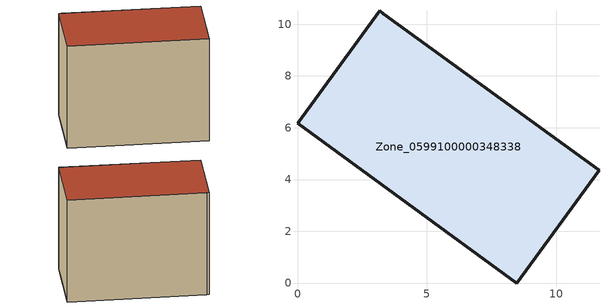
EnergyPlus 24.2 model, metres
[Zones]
Zone_0599100000348338
 floor ground (C_G): 0,6.17 3.17,10.51 3.31,10.41 11.64,4.36 8.46,0 z0.22
 wall outside (C_F): 8.46,0 11.64,4.36 3.31,10.41 3.17,10.51 0,6.17 8.46,0 z0.22:8.58
 roof outside (C_R): 3.17,10.51 0,6.17 8.46,0 11.64,4.36 3.31,10.41 z8.58
[BUILDING]
Pand.0599100000348338: North Axis=0; Terrain=City; Loads Convergence Tolerance Value=0.04; Temperature Convergence Tolerance Value=0.4; Solar Distribution=FullExterior; Maximum Number of Warmup Days=25; Minimum Number of Warmup Days=1
[Site:Location]
Rotterdam.The.Hague.AP_ZH_NLD Design_Conditions: Latitude=51.96; Longitude=4.45; Time Zone=1; Elevation=-4.5
[SITE:GROUNDTEMPERATURE:BUILDINGSURFACE]
18, 18, 18, 18, 18, 18, 18, 18, 18, 18, 18, 18
[MATERIAL] Thermal Absorptance=0.9; Solar Absorptance=0.7; Visible Absorptance=0.7
Name | Roughness | Thickness | Conductivity | Density | Specific Heat
G.TI.1992-2005 | MediumSmooth | 0.15 | 0.06 | 540 | 1210
F.TI.1992-2005 | Rough | 0.3 | 0.12 | 1920 | 840
R.TI.1992-2005 | MediumRough | 0.2 | 0.08 | 1500 | 1000
[CONSTRUCTION]
C_G: G.TI.1992-2005
C_F: F.TI.1992-2005
C_R: R.TI.1992-2005
[ZONE]
Zone_0599100000348338: Type=1; Multiplier=1; Ceiling Height=Autocalculate; Volume=Autocalculate; Floor Area=autocalculate; Part of Total Floor Area=Yes
[ZONEINFILTRATION:DESIGNFLOWRATE]
Infil_Zone_0599100000348338: Zone or ZoneList or Space or SpaceList=Zone_0599100000348338; Schedule=AlwaysOn; Design Flow Rate Calculation Method=Flow/Area; Flow Rate per Floor Area=0.0015; Constant Term Coefficient=1; Temperature Term Coefficient=0; Velocity Term Coefficient=0; Velocity Squared Term Coefficient=0
[HVACTEMPLATE:ZONE:IDEALLOADSAIRSYSTEM]
Zone_0599100000348338: Maximum Heating Supply Air Temperature=50; Minimum Cooling Supply Air Temperature=13; Maximum Heating Supply Air Humidity Ratio=0.0156; Minimum Cooling Supply Air Humidity Ratio=0.0077; Heating Limit=NoLimit; Cooling Limit=NoLimit; Dehumidification Control Type=ConstantSensibleHeatRatio; Cooling Sensible Heat Ratio=0.7; Dehumidification Setpoint=60; Humidification Control Type=None; Humidification Setpoint=30; Outdoor Air Method=None; Outdoor Air Flow Rate per Person=0.00944; Outdoor Air Flow Rate per Zone Floor Area=0; Outdoor Air Flow Rate per Zone=0; Demand Controlled Ventilation Type=None; Outdoor Air Economizer Type=NoEconomizer; Heat Recovery Type=None; Sensible Heat Recovery Effectiveness=0.7; Latent Heat Recovery Effectiveness=0.65
[ZONECONTROL:THERMOSTAT]
ThermostatControl_Zone_0599100000348338: Zone or ZoneList=Zone_0599100000348338; Control Type Schedule=DualSetpointControlType; Control 1=Thermostat_Zone_0599100000348338; Temperature Difference Between Cutout And Setpoint=0
[THERMOSTATSETPOINT:DUALSETPOINT]
Thermostat_Zone_0599100000348338: Heating Setpoint Temperature Schedule=HeatingSetpoint_Zone_0599100000348338; Cooling Setpoint Temperature Schedule=CoolingSetpoint_Zone_0599100000348338
[SCHEDULE:COMPACT]
HeatingSetpoint_Zone_0599100000348338: Through: 12/31, For: AllDays, Until: 24:00, 21
CoolingSetpoint_Zone_0599100000348338: Through: 12/31, For: AllDays, Until: 24:00, 24
DualSetpointControlType: Through: 12/31, For: AllDays, Until: 24:00, 4
AlwaysOn: Through: 12/31, For: AllDays, Until: 24:00, 1
